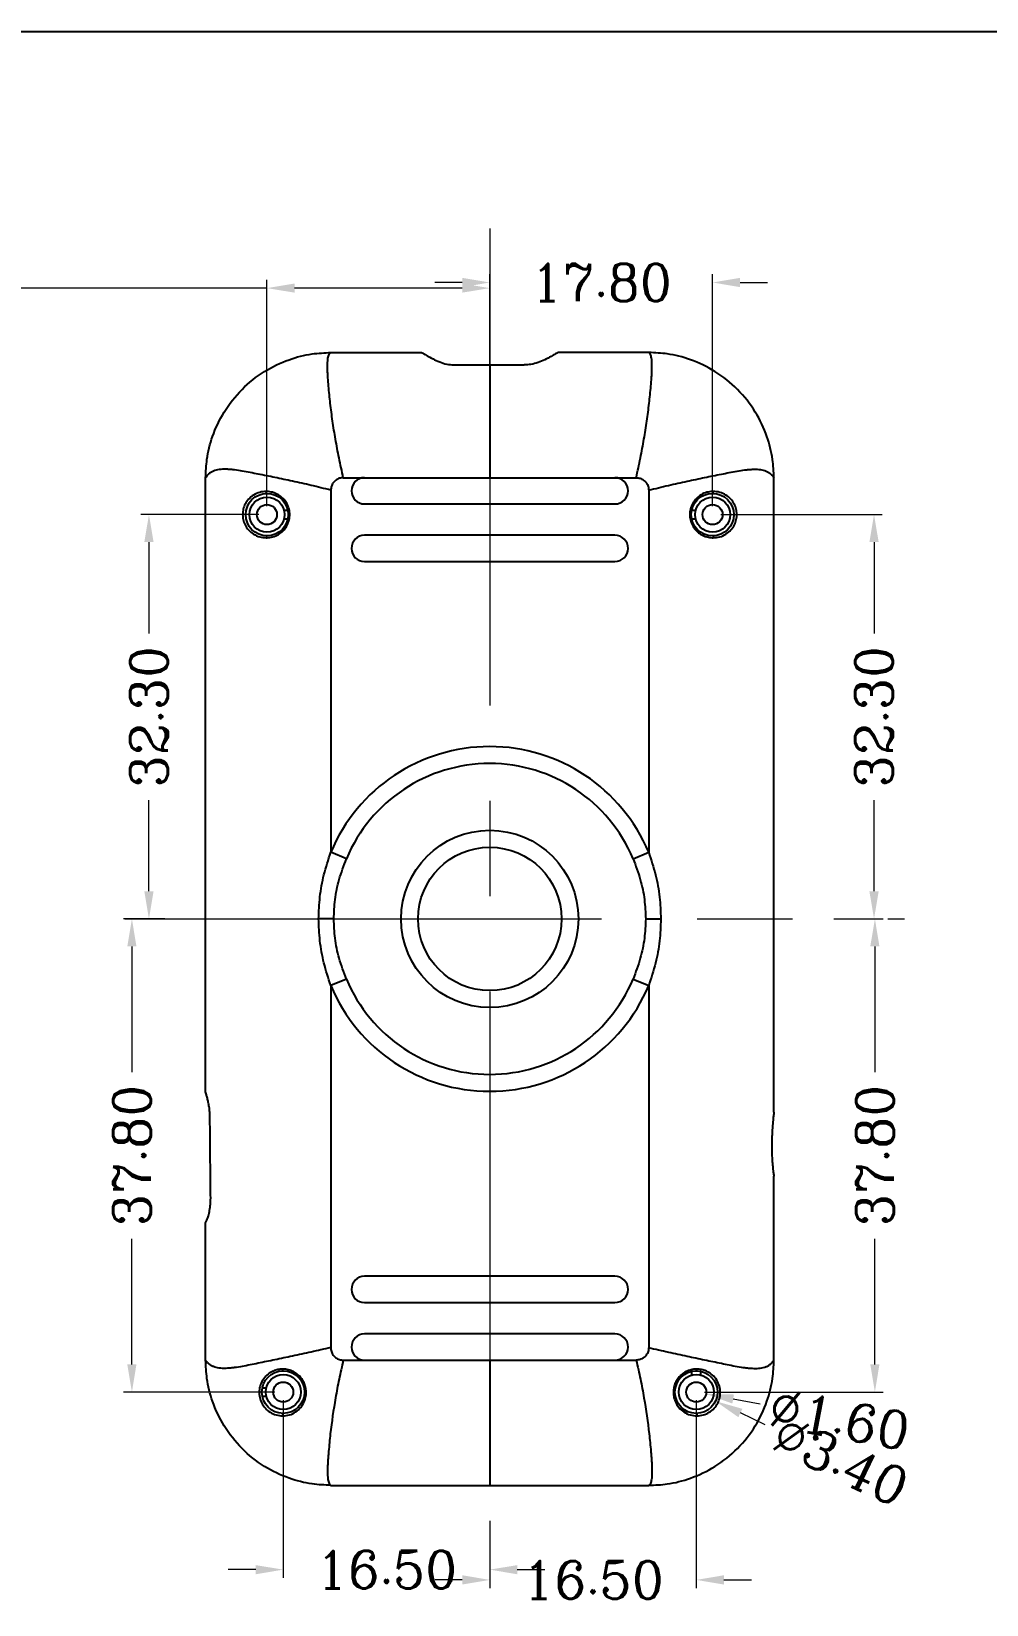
# Model space of a CAD drawing. Header units: millimetres. Extents: x -3610 to -2795, y 672 to 1276.
# Drawn here: x -2947.3 to -2871, y 802 to 927.7 of the extents above; entities that cross this region are included whole.
import ezdxf

# ---------------------------------------------------------------- set-up
doc = ezdxf.new("R2010")
doc.units = ezdxf.units.MM
doc.header["$MEASUREMENT"] = 0
doc.linetypes.add('CENTER', pattern=[50.8, 31.75, -6.35, 6.35, -6.35])
doc.layers.add('dim', color=7, linetype='Continuous')
doc.layers.add('moldbase', color=7, linetype='Continuous', lineweight=20)
doc.styles.add('ROMANC', font='romanc.shx', dxfattribs={"bigfont": 'gbcbig.shx'})
doc.dimstyles.new('YanXiu', dxfattribs={"dimtxt": 3, "dimasz": 2.2, "dimexe": 0.66, "dimexo": 0.66, "dimgap": 0.66, "dimtad": 0, "dimzin": 1, "dimdsep": 46, "dimtxsty": 'ROMANC', "dimcen": 0, "dimclrd": 256, "dimclre": 3, "dimclrt": 3, "dimazin": 0, "dimtfac": 1, "dimtofl": 0, "dimtmove": 0, "dimatfit": 3, "dimfxl": 0, "dimlwd": 5, "dimlwe": 5, "dimarcsym": 0})

# ---------------------------------------------------------------- blocks, each defined once
blk = doc.blocks.new('*D29')
at = {"layer": 'Defpoints', "color": 0, "transparency": 16777216}
for p in [(-1414.55, -1403.44), (-1414.55, -1416.13), (-1432.35, -1421.53)]:
    blk.add_point(p, dxfattribs=at)
at = {"layer": 'dim', "lineweight": 5, "transparency": 16777216}
for p, q in [((-1432.35, -1403.44), (-1621.62, -1403.44)), ((-1416.75, -1403.44), (-1430.15, -1403.44))]:
    blk.add_line(p, q, dxfattribs=at)
at = {"layer": 'dim', "color": 3, "lineweight": 5, "transparency": 16777216}
for p, q in [((-1432.35, -1420.87), (-1432.35, -1402.78)), ((-1414.55, -1415.47), (-1414.55, -1402.78))]:
    blk.add_line(p, q, dxfattribs=at)
at = {"layer": 'dim', "transparency": 16777216}
for points in [[(-1430.15, -1403.07), (-1430.15, -1403.8), (-1432.35, -1403.44)], [(-1416.75, -1403.07), (-1416.75, -1403.8), (-1414.55, -1403.44)]]:
    blk.add_solid(points, dxfattribs=at)
at = {"layer": 'dim', "color": 3, "transparency": 16777216, "insert": (-1628.07, -1403.44), "char_height": 3, "attachment_point": 5, "style": 'ROMANC'}
blk.add_mtext('17.80', dxfattribs=at)
blk = doc.blocks.new('*D30')
at = {"layer": 'Defpoints', "color": 0, "transparency": 16777216}
for p in [(-1396.75, -1402.99), (-1414.55, -1406.39), (-1396.75, -1421.53)]:
    blk.add_point(p, dxfattribs=at)
at = {"layer": 'dim', "color": 3, "lineweight": 5, "transparency": 16777216}
for p, q in [((-1414.55, -1405.73), (-1414.55, -1402.33)), ((-1396.75, -1420.87), (-1396.75, -1402.33))]:
    blk.add_line(p, q, dxfattribs=at)
at = {"layer": 'dim', "lineweight": 5, "transparency": 16777216}
for p, q in [((-1416.75, -1402.99), (-1418.95, -1402.99)), ((-1394.55, -1402.99), (-1392.35, -1402.99))]:
    blk.add_line(p, q, dxfattribs=at)
at = {"layer": 'dim', "transparency": 16777216}
for points in [[(-1416.75, -1402.62), (-1416.75, -1403.36), (-1414.55, -1402.99)], [(-1394.55, -1402.62), (-1394.55, -1403.36), (-1396.75, -1402.99)]]:
    blk.add_solid(points, dxfattribs=at)
at = {"layer": 'dim', "color": 3, "transparency": 16777216, "insert": (-1405.65, -1402.99), "char_height": 3, "attachment_point": 5, "style": 'ROMANC'}
blk.add_mtext('17.80', dxfattribs=at)
blk = doc.blocks.new('*D31')
at = {"layer": 'Defpoints', "color": 0, "transparency": 16777216}
for p in [(-1396.75, -1421.53), (-1387.71, -1453.83), (-1383.85, -1453.83)]:
    blk.add_point(p, dxfattribs=at)
at = {"layer": 'dim', "color": 3, "lineweight": 5, "transparency": 16777216}
for p, q in [((-1396.09, -1421.53), (-1383.19, -1421.53)), ((-1387.05, -1453.83), (-1383.19, -1453.83))]:
    blk.add_line(p, q, dxfattribs=at)
at = {"layer": 'dim', "lineweight": 5, "transparency": 16777216}
for p, q in [((-1383.85, -1423.73), (-1383.85, -1431.02)), ((-1383.85, -1451.63), (-1383.85, -1444.34))]:
    blk.add_line(p, q, dxfattribs=at)
at = {"layer": 'dim', "transparency": 16777216}
for points in [[(-1384.22, -1423.73), (-1383.48, -1423.73), (-1383.85, -1421.53)], [(-1384.22, -1451.63), (-1383.48, -1451.63), (-1383.85, -1453.83)]]:
    blk.add_solid(points, dxfattribs=at)
at = {"layer": 'dim', "color": 3, "transparency": 16777216, "insert": (-1383.85, -1437.68), "char_height": 3, "attachment_point": 5, "rotation": 90, "style": 'ROMANC'}
blk.add_mtext('32.30', dxfattribs=at)
blk = doc.blocks.new('*D32')
at = {"layer": 'Defpoints', "color": 0, "transparency": 16777216}
for p in [(-1387.05, -1453.83), (-1398.05, -1491.63), (-1383.78, -1491.63)]:
    blk.add_point(p, dxfattribs=at)
at = {"layer": 'dim', "color": 3, "lineweight": 5, "transparency": 16777216}
for p, q in [((-1386.39, -1453.83), (-1383.12, -1453.83)), ((-1397.39, -1491.63), (-1383.12, -1491.63))]:
    blk.add_line(p, q, dxfattribs=at)
at = {"layer": 'dim', "lineweight": 5, "transparency": 16777216}
for p, q in [((-1383.78, -1456.03), (-1383.78, -1466.07)), ((-1383.78, -1489.43), (-1383.78, -1479.39))]:
    blk.add_line(p, q, dxfattribs=at)
at = {"layer": 'dim', "transparency": 16777216}
for points in [[(-1384.15, -1456.03), (-1383.42, -1456.03), (-1383.78, -1453.83)], [(-1384.15, -1489.43), (-1383.42, -1489.43), (-1383.78, -1491.63)]]:
    blk.add_solid(points, dxfattribs=at)
at = {"layer": 'dim', "color": 3, "transparency": 16777216, "insert": (-1383.78, -1472.73), "char_height": 3, "attachment_point": 5, "rotation": 90, "style": 'ROMANC'}
blk.add_mtext('37.80', dxfattribs=at)
blk = doc.blocks.new('*D33')
at = {"layer": 'Defpoints', "color": 0, "transparency": 16777216}
for p in [(-1431.05, -1491.63), (-1414.55, -1502.27), (-1431.05, -1505.82)]:
    blk.add_point(p, dxfattribs=at)
at = {"layer": 'dim', "color": 3, "lineweight": 5, "transparency": 16777216}
for p, q in [((-1431.05, -1492.29), (-1431.05, -1506.48)), ((-1414.55, -1502.93), (-1414.55, -1506.48))]:
    blk.add_line(p, q, dxfattribs=at)
at = {"layer": 'dim', "lineweight": 5, "transparency": 16777216}
for p, q in [((-1433.25, -1505.82), (-1435.45, -1505.82)), ((-1412.35, -1505.82), (-1410.15, -1505.82))]:
    blk.add_line(p, q, dxfattribs=at)
at = {"layer": 'dim', "transparency": 16777216}
for points in [[(-1433.25, -1505.46), (-1433.25, -1506.19), (-1431.05, -1505.82)], [(-1412.35, -1505.46), (-1412.35, -1506.19), (-1414.55, -1505.82)]]:
    blk.add_solid(points, dxfattribs=at)
at = {"layer": 'dim', "color": 3, "transparency": 16777216, "insert": (-1422.8, -1505.82), "char_height": 3, "attachment_point": 5, "style": 'ROMANC'}
blk.add_mtext('16.50', dxfattribs=at)
blk = doc.blocks.new('*D34')
at = {"layer": 'Defpoints', "color": 0, "transparency": 16777216}
for p in [(-1398.05, -1491.63), (-1414.55, -1501.26), (-1398.05, -1506.64)]:
    blk.add_point(p, dxfattribs=at)
at = {"layer": 'dim', "color": 3, "lineweight": 5, "transparency": 16777216}
for p, q in [((-1398.05, -1492.29), (-1398.05, -1507.3)), ((-1414.55, -1501.92), (-1414.55, -1507.3))]:
    blk.add_line(p, q, dxfattribs=at)
at = {"layer": 'dim', "lineweight": 5, "transparency": 16777216}
for p, q in [((-1416.75, -1506.64), (-1418.95, -1506.64)), ((-1395.85, -1506.64), (-1393.65, -1506.64))]:
    blk.add_line(p, q, dxfattribs=at)
at = {"layer": 'dim', "transparency": 16777216}
for points in [[(-1416.75, -1506.27), (-1416.75, -1507.01), (-1414.55, -1506.64)], [(-1395.85, -1506.27), (-1395.85, -1507.01), (-1398.05, -1506.64)]]:
    blk.add_solid(points, dxfattribs=at)
at = {"layer": 'dim', "color": 3, "transparency": 16777216, "insert": (-1406.3, -1506.64), "char_height": 3, "attachment_point": 5, "style": 'ROMANC'}
blk.add_mtext('16.50', dxfattribs=at)
blk = doc.blocks.new('*D35')
at = {"layer": 'Defpoints', "color": 0, "transparency": 16777216}
for p in [(-1443.14, -1453.83), (-1440.75, -1453.83), (-1431.05, -1491.63)]:
    blk.add_point(p, dxfattribs=at)
at = {"layer": 'dim', "color": 3, "lineweight": 5, "transparency": 16777216}
for p, q in [((-1441.41, -1453.83), (-1443.8, -1453.83)), ((-1431.71, -1491.63), (-1443.8, -1491.63))]:
    blk.add_line(p, q, dxfattribs=at)
at = {"layer": 'dim', "lineweight": 5, "transparency": 16777216}
for p, q in [((-1443.14, -1456.03), (-1443.14, -1466.07)), ((-1443.14, -1489.43), (-1443.14, -1479.39))]:
    blk.add_line(p, q, dxfattribs=at)
at = {"layer": 'dim', "transparency": 16777216}
for points in [[(-1443.51, -1456.03), (-1442.78, -1456.03), (-1443.14, -1453.83)], [(-1443.51, -1489.43), (-1442.78, -1489.43), (-1443.14, -1491.63)]]:
    blk.add_solid(points, dxfattribs=at)
at = {"layer": 'dim', "color": 3, "transparency": 16777216, "insert": (-1443.14, -1472.73), "char_height": 3, "attachment_point": 5, "rotation": 90, "style": 'ROMANC'}
blk.add_mtext('37.80', dxfattribs=at)
blk = doc.blocks.new('*D36')
at = {"layer": 'Defpoints', "color": 0, "transparency": 16777216}
for p in [(-1441.78, -1421.53), (-1432.35, -1421.53), (-1439.84, -1453.83)]:
    blk.add_point(p, dxfattribs=at)
at = {"layer": 'dim', "color": 3, "lineweight": 5, "transparency": 16777216}
for p, q in [((-1433.01, -1421.53), (-1442.44, -1421.53)), ((-1440.5, -1453.83), (-1442.44, -1453.83))]:
    blk.add_line(p, q, dxfattribs=at)
at = {"layer": 'dim', "lineweight": 5, "transparency": 16777216}
for p, q in [((-1441.78, -1423.73), (-1441.78, -1431.02)), ((-1441.78, -1451.63), (-1441.78, -1444.34))]:
    blk.add_line(p, q, dxfattribs=at)
at = {"layer": 'dim', "transparency": 16777216}
for points in [[(-1442.15, -1423.73), (-1441.41, -1423.73), (-1441.78, -1421.53)], [(-1442.15, -1451.63), (-1441.41, -1451.63), (-1441.78, -1453.83)]]:
    blk.add_solid(points, dxfattribs=at)
at = {"layer": 'dim', "color": 3, "transparency": 16777216, "insert": (-1441.78, -1437.68), "char_height": 3, "attachment_point": 5, "rotation": 90, "style": 'ROMANC'}
blk.add_mtext('32.30', dxfattribs=at)
blk = doc.blocks.new('*D37')
at = {"layer": 'Defpoints', "color": 0, "transparency": 16777216}
for p in [(-1398.84, -1491.49), (-1397.27, -1491.78)]:
    blk.add_point(p, dxfattribs=at)
at = {"layer": 'dim', "lineweight": 5, "transparency": 16777216}
blk.add_line((-1392.94, -1492.6), (-1395.1, -1492.19), dxfattribs=at)
at = {"layer": 'dim', "transparency": 16777216}
blk.add_solid([(-1395.04, -1491.83), (-1395.17, -1492.55), (-1397.27, -1491.78)], dxfattribs=at)
at = {"layer": 'dim', "color": 3, "transparency": 16777216, "insert": (-1386.61, -1493.79), "char_height": 3, "attachment_point": 5, "rotation": 349.3452, "style": 'ROMANC'}
blk.add_mtext('∅1.60', dxfattribs=at)
blk = doc.blocks.new('*D38')
at = {"layer": 'Defpoints', "color": 0, "transparency": 16777216}
for p in [(-1399.59, -1490.91), (-1396.52, -1492.36)]:
    blk.add_point(p, dxfattribs=at)
at = {"layer": 'dim', "lineweight": 5, "transparency": 16777216}
blk.add_line((-1392.54, -1494.25), (-1394.53, -1493.3), dxfattribs=at)
at = {"layer": 'dim', "transparency": 16777216}
blk.add_solid([(-1394.37, -1492.97), (-1394.69, -1493.64), (-1396.52, -1492.36)], dxfattribs=at)
at = {"layer": 'dim', "color": 3, "transparency": 16777216, "insert": (-1386.52, -1497.1), "char_height": 3, "attachment_point": 5, "rotation": 334.6483, "style": 'ROMANC'}
blk.add_mtext('∅3.40', dxfattribs=at)

msp = doc.modelspace()

# ---------------------------------------------------------------- linework, layer by layer
at = {"color": 7, "linetype": 'Continuous'}
for p, q in [((-2923.403, 902.059), (-2916.156, 902.059)), ((-2898.003, 902.059), (-2905.251, 902.059)), ((-2910.703, 901.068), (-2910.703, 892.059)), ((-2933.403, 842.997), (-2933.403, 892.059)), ((-2923.403, 891.059), (-2923.403, 862.132)), ((-2922.403, 892.059), (-2899.004, 892.059)), ((-2898.003, 891.059), (-2898.003, 862.132)), ((-2888.003, 841.36), (-2888.003, 892.059)), ((-2920.703, 889.959), (-2900.703, 889.959)), ((-2927.148, 889.459), (-2926.84, 889.459)), ((-2926.84, 888.759), (-2927.148, 888.759)), ((-2894.567, 889.459), (-2894.259, 889.459)), ((-2894.259, 888.759), (-2894.567, 888.759)), ((-2900.703, 887.459), (-2920.703, 887.459)), ((-2920.703, 885.359), (-2900.703, 885.359)), ((-2922.156, 861.609), (-2923.403, 862.132)), ((-2899.25, 861.609), (-2898.003, 862.132)), ((-2923.162, 856.809), (-2924.373, 856.81)), ((-2922.156, 852.009), (-2923.403, 851.487)), ((-2923.403, 851.487), (-2923.403, 822.56)), ((-2899.25, 852.009), (-2898.003, 851.487)), ((-2898.003, 851.487), (-2898.003, 822.56)), ((-2888.003, 821.559), (-2888.003, 836.259)), ((-2933.403, 821.559), (-2933.403, 832.522)), ((-2900.703, 828.259), (-2920.703, 828.259)), ((-2920.703, 826.159), (-2900.703, 826.159)), ((-2900.703, 823.659), (-2920.703, 823.659)), ((-2922.403, 821.559), (-2899.004, 821.559)), ((-2910.703, 821.559), (-2910.703, 811.559)), ((-2894.553, 820.365), (-2894.553, 820.673)), ((-2893.853, 820.673), (-2893.853, 820.365)), ((-2928.867, 819.359), (-2928.559, 819.359)), ((-2928.559, 818.659), (-2928.867, 818.659)), ((-2923.403, 811.559), (-2898.003, 811.559))]:
    msp.add_line(p, q, dxfattribs=at)
for centre, radius in [((-2928.503, 889.109), 1.7), ((-2928.503, 889.109), 1.4), ((-2928.503, 889.109), 0.8), ((-2892.903, 889.109), 1.7), ((-2892.903, 889.109), 1.4), ((-2892.903, 889.109), 0.8), ((-2910.703, 856.809), 7.082), ((-2910.703, 856.809), 5.73), ((-2927.203, 819.009), 1.7), ((-2894.203, 819.009), 1.7), ((-2927.203, 819.009), 1.4), ((-2927.203, 819.009), 0.8), ((-2894.203, 819.009), 1.4), ((-2894.203, 819.009), 0.8)]:
    msp.add_circle(centre, radius, dxfattribs=at)
for centre, radius, start, end in [((-2920.703, 891.009), 1.05, 90.00001, 270), ((-2900.703, 891.009), 1.05, 270, 89.99996), ((-2920.703, 886.409), 1.05, 90, 270), ((-2900.703, 886.409), 1.05, 270, 90), ((-2910.703, 856.809), 13.77, 22.73862, 157.26138), ((-2910.703, 856.809), 12.418, 22.73868, 157.26132), ((-2910.703, 856.809), 13.77, 202.73862, 337.26138), ((-2910.703, 856.809), 12.418, 202.73868, 337.26132), ((-2920.703, 827.209), 1.05, 90, 270), ((-2900.703, 827.209), 1.05, 270, 90), ((-2920.703, 822.609), 1.05, 90, 269.99996), ((-2900.703, 822.609), 1.05, 270.00004, 90)]:
    msp.add_arc(centre, radius, start, end, dxfattribs=at)
for points in [[(-2933.403, 892.059), (-2933.296, 893.52), (-2932.847, 895.348), (-2931.92, 897.3), (-2930.495, 899.109), (-2928.692, 900.547), (-2926.734, 901.488), (-2924.89, 901.948), (-2923.403, 902.059)], [(-2922.403, 892.059), (-2922.743, 893.634), (-2923.026, 895.137), (-2923.257, 896.587), (-2923.44, 898.002), (-2923.578, 899.382), (-2923.629, 900.034), (-2923.648, 900.342), (-2923.661, 900.636), (-2923.665, 901.122)], [(-2923.665, 901.122), (-2923.664, 901.167), (-2923.652, 901.398), (-2923.628, 901.6), (-2923.593, 901.771), (-2923.544, 901.906), (-2923.482, 902.003), (-2923.444, 902.036), (-2923.403, 902.059)], [(-2916.156, 902.059), (-2915.961, 901.963), (-2915.601, 901.749), (-2915.109, 901.483), (-2914.56, 901.254), (-2913.999, 901.11), (-2913.453, 901.064)], [(-2905.251, 902.059), (-2905.445, 901.963), (-2905.803, 901.751), (-2906.297, 901.483), (-2906.848, 901.254), (-2907.409, 901.11), (-2907.953, 901.064)], [(-2899.003, 892.059), (-2898.664, 893.634), (-2898.38, 895.137), (-2898.149, 896.587), (-2897.967, 898.002), (-2897.829, 899.382), (-2897.777, 900.034), (-2897.758, 900.342), (-2897.745, 900.636), (-2897.741, 901.122)], [(-2897.741, 901.122), (-2897.743, 901.167), (-2897.755, 901.398), (-2897.778, 901.6), (-2897.814, 901.771), (-2897.862, 901.906), (-2897.925, 902.003), (-2897.962, 902.036), (-2898.003, 902.059)], [(-2888.003, 892.059), (-2888.111, 893.52), (-2888.559, 895.348), (-2889.487, 897.3), (-2890.911, 899.109), (-2892.715, 900.547), (-2894.673, 901.488), (-2896.517, 901.948), (-2898.003, 902.059)], [(-2913.453, 901.064), (-2912.52, 901.066), (-2911.604, 901.068), (-2910.703, 901.068)], [(-2910.703, 901.068), (-2909.803, 901.068), (-2908.886, 901.066), (-2907.953, 901.064)], [(-2923.403, 891.059), (-2924.975, 891.447), (-2926.462, 891.78), (-2927.871, 892.074), (-2929.208, 892.344), (-2930.477, 892.588), (-2931.085, 892.68), (-2931.38, 892.712), (-2931.665, 892.731), (-2932.2, 892.722), (-2932.678, 892.625), (-2932.891, 892.535), (-2933.084, 892.413), (-2933.255, 892.255), (-2933.403, 892.059)], [(-2898.003, 891.059), (-2896.432, 891.447), (-2894.944, 891.78), (-2893.535, 892.074), (-2892.199, 892.344), (-2890.93, 892.588), (-2890.321, 892.68), (-2890.027, 892.712), (-2889.742, 892.731), (-2889.206, 892.722), (-2888.729, 892.625), (-2888.516, 892.535), (-2888.323, 892.413), (-2888.152, 892.255), (-2888.003, 892.059)], [(-2922.403, 892.059), (-2922.714, 892.01), (-2922.992, 891.868), (-2923.212, 891.648), (-2923.354, 891.37), (-2923.403, 891.059)], [(-2899.004, 892.059), (-2898.693, 892.01), (-2898.415, 891.868), (-2898.194, 891.648), (-2898.052, 891.369), (-2898.003, 891.059)], [(-2928.563, 890.961), (-2929.085, 890.889), (-2929.574, 890.673), (-2929.969, 890.342), (-2930.24, 889.951), (-2930.393, 889.542), (-2930.444, 889.13), (-2930.4, 888.713), (-2930.249, 888.292), (-2929.975, 887.89), (-2929.574, 887.552), (-2929.084, 887.334), (-2928.561, 887.261)], [(-2928.503, 890.809), (-2928.526, 890.82), (-2928.537, 890.835), (-2928.542, 890.844), (-2928.546, 890.854), (-2928.55, 890.865), (-2928.554, 890.877), (-2928.559, 890.906), (-2928.563, 890.961)], [(-2928.483, 890.959), (-2928.563, 890.961)], [(-2928.484, 887.263), (-2928.041, 887.333), (-2927.579, 887.533), (-2927.216, 887.818), (-2926.946, 888.165), (-2926.764, 888.574), (-2926.685, 889.048), (-2926.737, 889.547), (-2926.924, 890.015), (-2927.22, 890.405), (-2927.593, 890.696), (-2928.049, 890.891), (-2928.483, 890.959)], [(-2892.923, 890.959), (-2893.356, 890.891), (-2893.811, 890.697), (-2894.185, 890.407), (-2894.481, 890.018), (-2894.669, 889.55), (-2894.722, 889.051), (-2894.643, 888.576), (-2894.461, 888.166), (-2894.191, 887.819), (-2893.829, 887.533), (-2893.366, 887.333), (-2892.923, 887.263)], [(-2892.843, 890.961), (-2892.923, 890.959)], [(-2892.903, 890.809), (-2892.898, 890.81), (-2892.882, 890.819), (-2892.868, 890.838), (-2892.857, 890.864), (-2892.853, 890.879), (-2892.849, 890.893), (-2892.847, 890.908), (-2892.845, 890.925), (-2892.843, 890.961)], [(-2892.845, 887.261), (-2892.321, 887.334), (-2891.831, 887.552), (-2891.431, 887.891), (-2891.156, 888.295), (-2891.006, 888.716), (-2890.962, 889.134), (-2891.014, 889.546), (-2891.167, 889.952), (-2891.438, 890.342), (-2891.833, 890.673), (-2892.321, 890.889), (-2892.843, 890.961)], [(-2928.503, 887.409), (-2928.508, 887.409), (-2928.524, 887.4), (-2928.538, 887.38), (-2928.548, 887.354), (-2928.552, 887.34), (-2928.555, 887.326), (-2928.558, 887.311), (-2928.56, 887.294), (-2928.561, 887.261)], [(-2928.561, 887.261), (-2928.484, 887.263)], [(-2892.923, 887.263), (-2892.845, 887.261)], [(-2892.903, 887.409), (-2892.882, 887.399), (-2892.871, 887.384), (-2892.866, 887.375), (-2892.862, 887.365), (-2892.858, 887.354), (-2892.855, 887.341), (-2892.849, 887.313), (-2892.845, 887.261)], [(-2924.373, 856.81), (-2924.267, 858.573), (-2923.947, 860.34), (-2923.403, 862.132)], [(-2898.003, 862.132), (-2897.459, 860.337), (-2897.138, 858.56), (-2897.034, 856.81)], [(-2923.162, 856.809), (-2923.058, 858.354), (-2922.731, 859.951), (-2922.156, 861.609)], [(-2899.25, 861.609), (-2898.676, 859.952), (-2898.348, 858.349), (-2898.244, 856.809)], [(-2923.403, 851.487), (-2923.948, 853.289), (-2924.268, 855.065), (-2924.373, 856.81)], [(-2922.156, 852.009), (-2922.731, 853.668), (-2923.059, 855.271), (-2923.162, 856.809)], [(-2898.244, 856.809), (-2898.349, 855.265), (-2898.675, 853.67), (-2899.25, 852.009)], [(-2898.244, 856.809), (-2897.85, 856.809), (-2897.445, 856.809), (-2897.034, 856.81)], [(-2897.034, 856.81), (-2897.14, 855.052), (-2897.459, 853.286), (-2898.003, 851.487)], [(-2933.059, 841.009), (-2933.083, 841.473), (-2933.136, 841.889), (-2933.208, 842.259), (-2933.286, 842.574), (-2933.355, 842.824), (-2933.403, 842.997)], [(-2932.998, 834.509), (-2933.019, 836.595), (-2933.04, 838.761), (-2933.059, 841.009)], [(-2888.003, 841.36), (-2888.03, 841.118), (-2888.063, 840.801), (-2888.099, 840.414), (-2888.131, 839.959), (-2888.157, 839.436), (-2888.17, 838.842), (-2888.165, 838.188), (-2888.139, 837.561), (-2888.099, 837.029), (-2888.051, 836.591), (-2888.003, 836.259)], [(-2933.403, 832.522), (-2933.301, 832.748), (-2933.186, 833.095), (-2933.083, 833.533), (-2933.016, 834.023), (-2932.998, 834.509)], [(-2923.403, 822.559), (-2924.975, 822.207), (-2926.462, 821.885), (-2927.871, 821.587), (-2929.207, 821.309), (-2930.476, 821.059), (-2931.085, 820.964), (-2931.379, 820.93), (-2931.664, 820.908), (-2932.2, 820.912), (-2932.678, 821.002), (-2932.891, 821.088), (-2933.084, 821.208), (-2933.255, 821.364), (-2933.403, 821.559)], [(-2923.403, 822.56), (-2923.354, 822.249), (-2923.212, 821.971), (-2922.992, 821.75), (-2922.714, 821.609), (-2922.403, 821.559)], [(-2898.003, 822.56), (-2898.052, 822.249), (-2898.194, 821.971), (-2898.415, 821.75), (-2898.693, 821.608), (-2899.004, 821.559)], [(-2898.003, 822.559), (-2896.432, 822.207), (-2894.944, 821.885), (-2893.535, 821.587), (-2892.199, 821.309), (-2890.93, 821.059), (-2890.322, 820.964), (-2890.027, 820.93), (-2889.742, 820.908), (-2889.207, 820.912), (-2888.729, 821.002), (-2888.516, 821.088), (-2888.323, 821.208), (-2888.152, 821.364), (-2888.003, 821.559)], [(-2923.403, 811.559), (-2924.89, 811.67), (-2926.734, 812.13), (-2928.692, 813.072), (-2930.495, 814.509), (-2931.92, 816.319), (-2932.847, 818.271), (-2933.296, 820.099), (-2933.403, 821.559)], [(-2927.245, 820.849), (-2927.623, 820.811), (-2928.012, 820.686), (-2928.407, 820.448), (-2928.765, 820.078), (-2929.015, 819.605), (-2929.12, 819.093), (-2929.083, 818.589), (-2928.915, 818.122), (-2928.631, 817.715), (-2928.245, 817.393), (-2927.774, 817.182), (-2927.248, 817.108)], [(-2927.248, 817.108), (-2926.709, 817.188), (-2926.213, 817.421), (-2925.805, 817.788), (-2925.531, 818.235), (-2925.397, 818.69), (-2925.378, 819.109), (-2925.442, 819.486), (-2925.579, 819.835), (-2925.784, 820.152), (-2926.056, 820.426), (-2926.39, 820.644), (-2926.79, 820.793), (-2927.187, 820.848)], [(-2927.203, 820.709), (-2927.214, 820.715), (-2927.224, 820.729), (-2927.231, 820.749), (-2927.235, 820.761), (-2927.237, 820.773), (-2927.24, 820.787), (-2927.242, 820.802), (-2927.244, 820.835), (-2927.245, 820.849)], [(-2927.187, 820.848), (-2927.245, 820.849)], [(-2922.403, 821.559), (-2922.743, 820.037), (-2923.026, 818.549), (-2923.44, 815.663), (-2923.577, 814.272), (-2923.605, 813.938), (-2923.629, 813.614), (-2923.648, 813.303), (-2923.661, 813.006), (-2923.665, 812.496)], [(-2899.003, 821.559), (-2898.664, 820.037), (-2898.381, 818.549), (-2897.967, 815.663), (-2897.829, 814.272), (-2897.802, 813.938), (-2897.778, 813.614), (-2897.759, 813.303), (-2897.746, 813.006), (-2897.742, 812.496)], [(-2898.003, 811.559), (-2896.517, 811.67), (-2894.673, 812.13), (-2892.715, 813.072), (-2890.911, 814.509), (-2889.487, 816.319), (-2888.559, 818.271), (-2888.111, 820.099), (-2888.003, 821.559)], [(-2894.22, 820.847), (-2894.621, 820.792), (-2895.018, 820.643), (-2895.353, 820.424), (-2895.626, 820.148), (-2895.831, 819.828), (-2895.967, 819.478), (-2896.029, 819.101), (-2896.008, 818.683), (-2895.874, 818.23), (-2895.598, 817.784), (-2895.191, 817.419), (-2894.696, 817.187), (-2894.158, 817.108)], [(-2894.162, 820.849), (-2894.22, 820.847)], [(-2894.203, 820.709), (-2894.19, 820.717), (-2894.185, 820.725), (-2894.18, 820.735), (-2894.173, 820.759), (-2894.17, 820.772), (-2894.167, 820.786), (-2894.165, 820.801), (-2894.164, 820.817), (-2894.162, 820.849)], [(-2894.158, 817.108), (-2893.632, 817.183), (-2893.161, 817.394), (-2892.774, 817.716), (-2892.49, 818.124), (-2892.323, 818.592), (-2892.287, 819.097), (-2892.393, 819.609), (-2892.644, 820.082), (-2893.003, 820.451), (-2893.397, 820.687), (-2893.784, 820.811), (-2894.162, 820.849)], [(-2927.203, 817.309), (-2927.219, 817.301), (-2927.23, 817.284), (-2927.239, 817.26), (-2927.242, 817.246), (-2927.245, 817.233), (-2927.247, 817.218), (-2927.249, 817.202), (-2927.251, 817.166), (-2927.25, 817.126), (-2927.248, 817.108)], [(-2894.203, 817.309), (-2894.191, 817.304), (-2894.18, 817.29), (-2894.171, 817.269), (-2894.167, 817.258), (-2894.164, 817.245), (-2894.161, 817.232), (-2894.159, 817.217), (-2894.156, 817.184), (-2894.156, 817.146), (-2894.158, 817.108)], [(-2923.665, 812.496), (-2923.664, 812.468), (-2923.652, 812.233), (-2923.628, 812.027), (-2923.593, 811.853), (-2923.544, 811.715), (-2923.482, 811.616), (-2923.444, 811.582), (-2923.403, 811.559)], [(-2897.742, 812.496), (-2897.743, 812.468), (-2897.755, 812.233), (-2897.778, 812.027), (-2897.814, 811.853), (-2897.862, 811.715), (-2897.925, 811.616), (-2897.962, 811.582), (-2898.003, 811.559)]]:
    msp.add_spline(points, degree=3, dxfattribs=at)
at = {"layer": 'dim', "color": 3}
msp.add_line((-3129.223, 927.709), (-2794.708, 927.709), dxfattribs=at)
at = {"layer": 'moldbase', "color": 1, "linetype": 'CENTER', "ltscale": 1.2}
for p, q in [((-2910.703, 911.967), (-2910.703, 805.879)), ((-2939.862, 856.809), (-2877.563, 856.809))]:
    msp.add_line(p, q, dxfattribs=at)

# ---------------------------------------------------------------- dimensions: what is measured, and where the dimension line sits
at = {"layer": 'dim', "color": 3}
dim = msp.add_linear_dim(base=(-2910.703, 907.207), p1=(-2928.503, 889.109), p2=(-2910.703, 894.51), dimstyle='YanXiu', dxfattribs=at)
dim.commit()
dim.dimension.update_dxf_attribs({"geometry": '*D29', "text_midpoint": (-3124.22, 907.207), "dimtype": 128, "insert": (-1496.151, 2310.644)})
for base, p1, p2, picture, middle in [((-2892.903, 907.652), (-2910.703, 904.249), (-2892.903, 889.109), '*D30', (-2901.803, 907.652)), ((-2927.203, 804.82), (-2910.703, 808.37), (-2927.203, 819.009), '*D33', (-2918.953, 804.82)), ((-2894.203, 804.004), (-2910.703, 809.38), (-2894.203, 819.009), '*D34', (-2902.453, 804.004))]:
    dim = msp.add_linear_dim(base=base, p1=p1, p2=p2, dimstyle='YanXiu', dxfattribs=at)
    dim.commit()
    dim.dimension.update_dxf_attribs({"geometry": picture, "text_midpoint": middle, "insert": (-1496.151, 2310.644)})
for base, p1, p2, picture, middle in [((-2937.931, 889.109), (-2935.994, 856.809), (-2928.503, 889.109), '*D36', (-2937.931, 872.959)), ((-2880.002, 856.809), (-2892.903, 889.109), (-2883.865, 856.809), '*D31', (-2880.002, 872.959)), ((-2939.294, 856.809), (-2927.203, 819.009), (-2936.902, 856.809), '*D35', (-2939.294, 837.909)), ((-2879.936, 819.009), (-2883.205, 856.809), (-2894.203, 819.009), '*D32', (-2879.936, 837.909))]:
    dim = msp.add_linear_dim(base=base, p1=p1, p2=p2, angle=90, dimstyle='YanXiu', dxfattribs=at)
    dim.commit()
    dim.dimension.update_dxf_attribs({"geometry": picture, "text_midpoint": middle, "insert": (-1496.151, 2310.644)})
for p1, p2, picture, middle in [((-2895.74, 819.737), (-2892.667, 818.281), '*D38', (-2882.672, 813.546)), ((-2894.99, 819.157), (-2893.417, 818.861), '*D37', (-2882.758, 816.856))]:
    dim = msp.add_diameter_dim_2p(p1=p1, p2=p2, dimstyle='YanXiu', dxfattribs=at)
    dim.commit()
    dim.dimension.update_dxf_attribs({"geometry": picture, "text_midpoint": middle, "insert": (-1496.151, 2310.644)})

doc.saveas('drawing.dxf')
